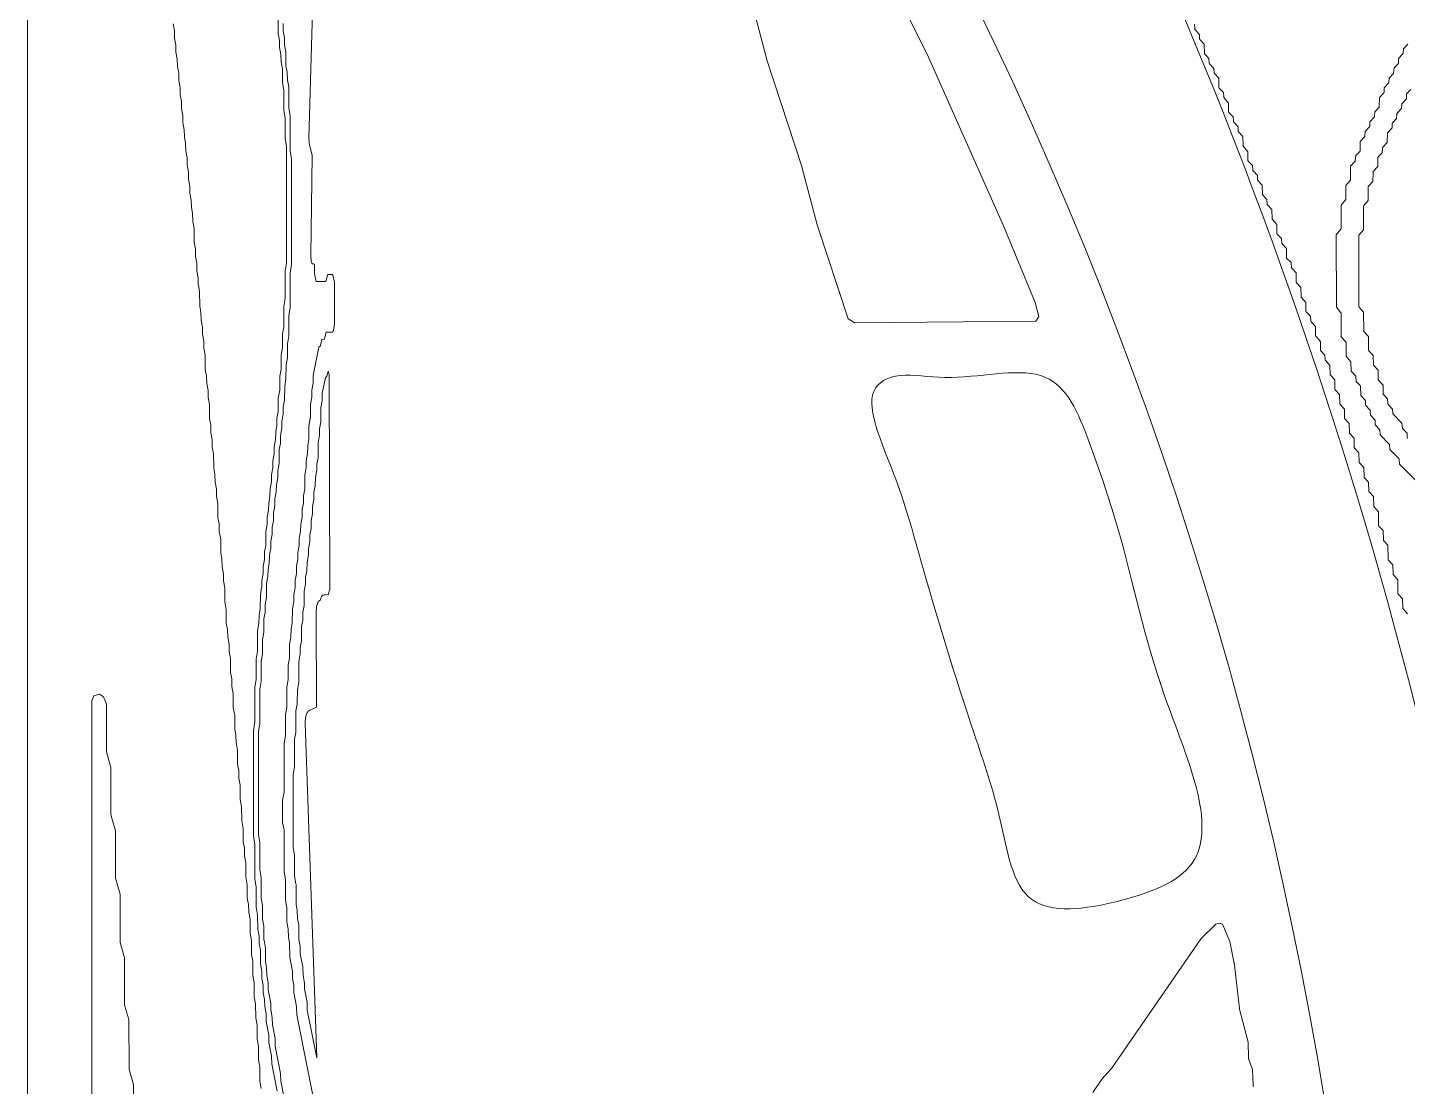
# Model space of a CAD drawing. Header units: inches. Extents: x 36 to 190, y -75 to 56.
# Drawn here: x 146.25 to 153.86, y -9.26 to -3.42 of the extents above; entities that cross this region are included whole.
import ezdxf

# ---------------------------------------------------------------- set-up
doc = ezdxf.new("R2010")
doc.units = ezdxf.units.IN
for name, color, linetype, lineweight in [('01_ORIGINAL_CAD', 7, 'CONTINUOUS', 20), ('02_APPROVED_PDF_OUTLINES', 7, 'CONTINUOUS', 15), ('03_ADDED_AREAS_SAME_COMPOSITION', 7, 'CONTINUOUS', 15)]:
    doc.layers.add(name, color=color, linetype=linetype, lineweight=lineweight)

# ---------------------------------------------------------------- blocks, each defined once
blk = doc.blocks.new('06_WAVES')
at = {"layer": '01_ORIGINAL_CAD'}
blk.add_line((36.2477, 17.9065), (36.2477, 55.9005), dxfattribs=at)
blk.add_lwpolyline([(44.2832, 37.0838, 0.090917), (40.9305, 45.9685, -0.652582), (40.9305, 49.0108, -0.158741), (45.0035, 48.4251, -0.098355), (47.824, 46.2028), (47.7547, 46.078)], format="xyb", dxfattribs=at)
blk.add_arc((22.064, 33.1953), 21.6191, 354.05829, 36.03187, dxfattribs=at)
at = {"layer": '02_APPROVED_PDF_OUTLINES'}
for points in [[(43.8613, 40.3111), (43.8609, 40.3116), (43.8606, 40.3122), (43.8603, 40.3128), (43.8602, 40.3134), (43.86, 40.314), (43.86, 40.3146), (43.8589, 40.3388), (43.8349, 40.3644), (43.8346, 40.3649), (43.8342, 40.3653), (43.834, 40.3658), (43.8337, 40.3663), (43.8335, 40.3669), (43.8334, 40.3674), (43.8333, 40.368), (43.831, 40.3948), (43.7818, 40.4448), (43.7814, 40.4453), (43.781, 40.4458), (43.7807, 40.4463), (43.7805, 40.4469), (43.7803, 40.4475), (43.7801, 40.4481), (43.7801, 40.4487), (43.779, 40.4729), (43.755, 40.4986), (43.7547, 40.499), (43.7544, 40.4995), (43.7541, 40.5), (43.7538, 40.5005), (43.7537, 40.501), (43.7535, 40.5016), (43.7535, 40.5021), (43.7511, 40.529), (43.7285, 40.5521), (43.7281, 40.5526), (43.7278, 40.553), (43.7275, 40.5535), (43.7272, 40.554), (43.727, 40.5546), (43.7269, 40.5551), (43.7268, 40.5557), (43.7268, 40.5563), (43.7264, 40.6045), (43.7016, 40.6329), (43.7012, 40.6333), (43.7009, 40.6338), (43.7006, 40.6344), (43.7004, 40.6349), (43.7002, 40.6355), (43.7001, 40.6361), (43.7001, 40.6367), (43.6989, 40.6876), (43.675, 40.7132), (43.6746, 40.7137), (43.6743, 40.7142), (43.674, 40.7148), (43.6737, 40.7154), (43.6735, 40.716), (43.6734, 40.7166), (43.6734, 40.7172), (43.6722, 40.7681), (43.6483, 40.7937), (43.6479, 40.7942), (43.6476, 40.7946), (43.6473, 40.7951), (43.6471, 40.7956), (43.6469, 40.7961), (43.6468, 40.7967), (43.6467, 40.7972), (43.6467, 40.7978), (43.6463, 40.8728), (43.6214, 40.9012), (43.621, 40.9017), (43.6207, 40.9022), (43.6204, 40.9028), (43.6202, 40.9033), (43.6201, 40.9039), (43.62, 40.9045), (43.6199, 40.9051), (43.6195, 41.007), (43.5946, 41.0354), (43.5942, 41.0359), (43.5939, 41.0364), (43.5936, 41.037), (43.5934, 41.0375), (43.5933, 41.0381), (43.5932, 41.0387), (43.5931, 41.0393), (43.5924, 41.4296), (43.5924, 41.4302), (43.5925, 41.4308), (43.5927, 41.4314), (43.5929, 41.432), (43.5932, 41.4326), (43.5935, 41.4331), (43.5939, 41.4336), (43.6186, 41.462), (43.6186, 41.5907), (43.6187, 41.5913), (43.6188, 41.5919), (43.6189, 41.5925), (43.6191, 41.5931), (43.6194, 41.5936), (43.6197, 41.5941), (43.6201, 41.5946), (43.6448, 41.6231), (43.645, 41.6981), (43.645, 41.6986), (43.6451, 41.6992), (43.6452, 41.6997), (43.6454, 41.7003), (43.6456, 41.7008), (43.6459, 41.7013), (43.6462, 41.7017), (43.6466, 41.7021), (43.6704, 41.7278), (43.6714, 41.7787), (43.6714, 41.7793), (43.6715, 41.7799), (43.6717, 41.7805), (43.6719, 41.781), (43.6722, 41.7816), (43.6725, 41.7821), (43.6728, 41.7825), (43.6976, 41.811), (43.6978, 41.8592), (43.6978, 41.8597), (43.6979, 41.8603), (43.698, 41.8609), (43.6982, 41.8614), (43.6984, 41.8619), (43.6987, 41.8624), (43.6991, 41.8629), (43.6995, 41.8633), (43.722, 41.8865), (43.7242, 41.9133), (43.7243, 41.9139), (43.7244, 41.9145), (43.7246, 41.915), (43.7248, 41.9155), (43.7251, 41.916), (43.7254, 41.9165), (43.7258, 41.9169), (43.7496, 41.9426), (43.7506, 41.9935), (43.7506, 41.9941), (43.7507, 41.9947), (43.7509, 41.9953), (43.7512, 41.9959), (43.7514, 41.9965), (43.7518, 41.997), (43.7522, 41.9975), (43.7761, 42.0232), (43.777, 42.0473), (43.7771, 42.0479), (43.7772, 42.0486), (43.7774, 42.0492), (43.7777, 42.0497), (43.778, 42.0503), (43.7783, 42.0508), (43.7787, 42.0513), (43.8012, 42.0745), (43.8035, 42.1013), (43.8036, 42.1019), (43.8037, 42.1024), (43.8039, 42.1029), (43.8041, 42.1035), (43.8044, 42.104), (43.8047, 42.1044), (43.8051, 42.1049), (43.8289, 42.1306), (43.8299, 42.1547), (43.83, 42.1553), (43.8301, 42.1559), (43.8303, 42.1565), (43.8305, 42.1571), (43.8308, 42.1576), (43.8311, 42.1581), (43.8315, 42.1586), (43.8554, 42.1843), (43.8564, 42.2084), (43.8564, 42.209), (43.8565, 42.2097), (43.8567, 42.2103), (43.857, 42.2108), (43.8573, 42.2114), (43.8576, 42.2119), (43.8581, 42.2124), (43.8806, 42.2356)], [(43.8628, 42.4848), (43.8389, 42.4591), (43.8379, 42.4349), (43.8379, 42.4343), (43.8378, 42.4337), (43.8376, 42.4332), (43.8373, 42.4326), (43.8371, 42.4321), (43.8367, 42.4316), (43.8363, 42.4311), (43.8125, 42.4054), (43.8115, 42.3812), (43.8114, 42.3806), (43.8113, 42.38), (43.8111, 42.3794), (43.8109, 42.3788), (43.8106, 42.3783), (43.8102, 42.3778), (43.8098, 42.3773), (43.7873, 42.3541), (43.785, 42.3273), (43.785, 42.3267), (43.7848, 42.3262), (43.7846, 42.3256), (43.7844, 42.3251), (43.7841, 42.3246), (43.7838, 42.3241), (43.7834, 42.3237), (43.7596, 42.298), (43.7586, 42.2738), (43.7585, 42.2732), (43.7584, 42.2726), (43.7583, 42.2721), (43.758, 42.2715), (43.7577, 42.271), (43.7574, 42.2705), (43.757, 42.27), (43.7331, 42.2443), (43.7322, 42.2201), (43.7321, 42.2195), (43.732, 42.2189), (43.7318, 42.2184), (43.7316, 42.2178), (43.7313, 42.2173), (43.7309, 42.2168), (43.7306, 42.2163), (43.7068, 42.1907), (43.7058, 42.1397), (43.7057, 42.1392), (43.7056, 42.1386), (43.7055, 42.1381), (43.7053, 42.1375), (43.7051, 42.137), (43.7048, 42.1365), (43.7045, 42.1361), (43.7041, 42.1357), (43.6816, 42.1125), (43.6793, 42.0856), (43.6792, 42.0851), (43.6791, 42.0845), (43.6789, 42.084), (43.6787, 42.0835), (43.6784, 42.083), (43.6781, 42.0825), (43.6777, 42.0821), (43.6539, 42.0564), (43.6529, 42.0322), (43.6528, 42.0316), (43.6527, 42.031), (43.6525, 42.0304), (43.6523, 42.0299), (43.652, 42.0293), (43.6517, 42.0288), (43.6513, 42.0284), (43.6274, 42.0027), (43.6264, 41.9785), (43.6264, 41.9779), (43.6263, 41.9773), (43.6261, 41.9767), (43.6259, 41.9762), (43.6256, 41.9756), (43.6252, 41.9751), (43.6248, 41.9747), (43.601, 41.949), (43.6001, 41.8981), (43.6, 41.8975), (43.5999, 41.897), (43.5998, 41.8964), (43.5996, 41.8959), (43.5994, 41.8954), (43.5991, 41.8949), (43.5987, 41.8944), (43.5984, 41.894), (43.5759, 41.8708), (43.5736, 41.844), (43.5735, 41.8434), (43.5734, 41.8428), (43.5731, 41.8422), (43.5729, 41.8416), (43.5725, 41.8411), (43.5721, 41.8406), (43.5474, 41.8121), (43.5473, 41.7371), (43.5472, 41.7365), (43.5471, 41.7359), (43.547, 41.7353), (43.5468, 41.7347), (43.5465, 41.7342), (43.5462, 41.7337), (43.5458, 41.7332), (43.5211, 41.7048), (43.5209, 41.6297), (43.5209, 41.6291), (43.5208, 41.6285), (43.5206, 41.6279), (43.5204, 41.6274), (43.5202, 41.6268), (43.5198, 41.6263), (43.5195, 41.6258), (43.4947, 41.5974), (43.4947, 41.4687), (43.4947, 41.4681), (43.4946, 41.4675), (43.4944, 41.467), (43.4943, 41.4664), (43.494, 41.4659), (43.4937, 41.4654), (43.4934, 41.4649), (43.4682, 41.4336), (43.469, 41.0352), (43.4943, 41.0038), (43.4946, 41.0034), (43.4949, 41.0029), (43.4951, 41.0024), (43.4953, 41.0018), (43.4955, 41.0012), (43.4956, 41.0007), (43.4956, 41.0001), (43.4961, 40.8714), (43.521, 40.843), (43.5213, 40.8425), (43.5217, 40.842), (43.5219, 40.8415), (43.5221, 40.8409), (43.5223, 40.8403), (43.5224, 40.8397), (43.5224, 40.8391), (43.5229, 40.7641), (43.5477, 40.7357), (43.5481, 40.7352), (43.5484, 40.7347), (43.5487, 40.7342), (43.5489, 40.7336), (43.549, 40.733), (43.5491, 40.7324), (43.5492, 40.7319), (43.5504, 40.6809), (43.5743, 40.6553), (43.5746, 40.6549), (43.575, 40.6544), (43.5752, 40.6539), (43.5755, 40.6534), (43.5757, 40.6529), (43.5758, 40.6523), (43.5759, 40.6517), (43.5782, 40.6249), (43.6008, 40.6017), (43.6012, 40.6013), (43.6015, 40.6009), (43.6018, 40.6004), (43.6021, 40.5999), (43.6023, 40.5994), (43.6024, 40.5988), (43.6025, 40.5983), (43.6025, 40.5977), (43.6037, 40.5468), (43.6276, 40.5211), (43.628, 40.5207), (43.6283, 40.5202), (43.6286, 40.5197), (43.6289, 40.5191), (43.629, 40.5185), (43.6292, 40.5179), (43.6292, 40.5173), (43.6303, 40.4932), (43.6543, 40.4675), (43.6546, 40.467), (43.655, 40.4665), (43.6553, 40.466), (43.6555, 40.4654), (43.6557, 40.4649), (43.6558, 40.4643), (43.6559, 40.4637), (43.6569, 40.4395), (43.6809, 40.4138), (43.6813, 40.4134), (43.6816, 40.4129), (43.6819, 40.4123), (43.6822, 40.4118), (43.6823, 40.4112), (43.6825, 40.4106), (43.6825, 40.41), (43.6836, 40.3858), (43.7076, 40.3602), (43.7079, 40.3597), (43.7082, 40.3593), (43.7085, 40.3588), (43.7088, 40.3583), (43.7089, 40.3577), (43.7091, 40.3572), (43.7091, 40.3566), (43.7115, 40.3298), (43.7607, 40.2798), (43.7611, 40.2794), (43.7614, 40.2789), (43.7617, 40.2784), (43.762, 40.2778), (43.7622, 40.2773), (43.7623, 40.2767), (43.7624, 40.2761), (43.7647, 40.2493), (43.8139, 40.1993), (43.8143, 40.1989), (43.8147, 40.1984), (43.815, 40.1979), (43.8152, 40.1974), (43.8154, 40.1968), (43.8155, 40.1962), (43.8156, 40.1956), (43.818, 40.1688), (43.9204, 40.0652)], [(43.8615, 39.3431), (43.8367, 39.3715), (43.8363, 39.372), (43.836, 39.3725), (43.8357, 39.373), (43.8355, 39.3736), (43.8354, 39.3741), (43.8353, 39.3747), (43.8352, 39.3753), (43.834, 39.4262), (43.8101, 39.4519), (43.8098, 39.4523), (43.8094, 39.4527), (43.8092, 39.4532), (43.8089, 39.4537), (43.8088, 39.4543), (43.8086, 39.4548), (43.8085, 39.4554), (43.8085, 39.4559), (43.8081, 39.5309), (43.7832, 39.5593), (43.7829, 39.5598), (43.7826, 39.5603), (43.7823, 39.5608), (43.7821, 39.5614), (43.7819, 39.562), (43.7818, 39.5626), (43.7818, 39.5632), (43.7806, 39.6141), (43.7567, 39.6397), (43.7563, 39.6402), (43.7559, 39.6407), (43.7556, 39.6413), (43.7554, 39.6418), (43.7552, 39.6424), (43.7551, 39.6431), (43.7551, 39.6437), (43.7538, 39.7214), (43.7299, 39.747), (43.7295, 39.7475), (43.7292, 39.748), (43.7289, 39.7486), (43.7287, 39.7492), (43.7285, 39.7498), (43.7284, 39.7504), (43.7283, 39.751), (43.7271, 39.8019), (43.7032, 39.8275), (43.7029, 39.828), (43.7026, 39.8284), (43.7023, 39.8289), (43.702, 39.8294), (43.7019, 39.8299), (43.7017, 39.8305), (43.7016, 39.831), (43.7016, 39.8316), (43.7012, 39.9066), (43.6764, 39.935), (43.676, 39.9355), (43.6757, 39.936), (43.6754, 39.9365), (43.6752, 39.9371), (43.675, 39.9376), (43.6749, 39.9382), (43.6749, 39.9388), (43.6737, 39.9898), (43.6498, 40.0154), (43.6494, 40.0159), (43.649, 40.0164), (43.6487, 40.0169), (43.6485, 40.0175), (43.6483, 40.0181), (43.6482, 40.0187), (43.6482, 40.0193), (43.647, 40.0703), (43.6231, 40.0959), (43.6227, 40.0964), (43.6223, 40.0969), (43.622, 40.0974), (43.6218, 40.098), (43.6216, 40.0986), (43.6215, 40.0992), (43.6215, 40.0998), (43.6203, 40.1508), (43.5964, 40.1764), (43.596, 40.1769), (43.5956, 40.1774), (43.5953, 40.1779), (43.5951, 40.1785), (43.5949, 40.1791), (43.5948, 40.1797), (43.5948, 40.1803), (43.5936, 40.2313), (43.5697, 40.2569), (43.5693, 40.2574), (43.5689, 40.2579), (43.5686, 40.2584), (43.5684, 40.259), (43.5682, 40.2596), (43.5681, 40.2602), (43.5681, 40.2608), (43.5669, 40.3118), (43.543, 40.3374), (43.5426, 40.3379), (43.5422, 40.3384), (43.542, 40.3389), (43.5417, 40.3395), (43.5415, 40.3401), (43.5414, 40.3407), (43.5414, 40.3413), (43.5402, 40.3923), (43.5163, 40.4179), (43.5159, 40.4184), (43.5155, 40.4189), (43.5153, 40.4194), (43.515, 40.42), (43.5148, 40.4206), (43.5147, 40.4212), (43.5147, 40.4218), (43.5135, 40.4728), (43.4896, 40.4984), (43.4892, 40.4989), (43.4889, 40.4994), (43.4886, 40.4999), (43.4883, 40.5005), (43.4881, 40.5011), (43.488, 40.5017), (43.488, 40.5023), (43.4868, 40.5533), (43.4629, 40.5789), (43.4625, 40.5794), (43.4622, 40.5799), (43.4619, 40.5804), (43.4616, 40.581), (43.4615, 40.5816), (43.4613, 40.5822), (43.4613, 40.5828), (43.4601, 40.6338), (43.4362, 40.6594), (43.4358, 40.6599), (43.4355, 40.6604), (43.4352, 40.6609), (43.4349, 40.6615), (43.4348, 40.6621), (43.4346, 40.6627), (43.4346, 40.6633), (43.4334, 40.7143), (43.4095, 40.7399), (43.4091, 40.7403), (43.4088, 40.7408), (43.4085, 40.7413), (43.4083, 40.7418), (43.4081, 40.7423), (43.408, 40.7429), (43.4079, 40.7434), (43.4056, 40.7703), (43.383, 40.7934), (43.3826, 40.7939), (43.3822, 40.7943), (43.3819, 40.7948), (43.3817, 40.7953), (43.3815, 40.7959), (43.3814, 40.7964), (43.3813, 40.797), (43.3812, 40.7976), (43.3809, 40.8458), (43.356, 40.8742), (43.3557, 40.8746), (43.3553, 40.8752), (43.3551, 40.8757), (43.3549, 40.8762), (43.3547, 40.8768), (43.3546, 40.8774), (43.3546, 40.878), (43.3534, 40.9289), (43.3295, 40.9545), (43.3291, 40.955), (43.3288, 40.9554), (43.3285, 40.9559), (43.3283, 40.9565), (43.3281, 40.957), (43.328, 40.9575), (43.3279, 40.9581), (43.3255, 40.9849), (43.3029, 41.0081), (43.3025, 41.0085), (43.3022, 41.009), (43.3019, 41.0095), (43.3017, 41.01), (43.3015, 41.0106), (43.3013, 41.0111), (43.3012, 41.0117), (43.3012, 41.0122), (43.3008, 41.0604), (43.276, 41.0888), (43.2756, 41.0893), (43.2753, 41.0898), (43.275, 41.0903), (43.2748, 41.0909), (43.2747, 41.0915), (43.2746, 41.0921), (43.2745, 41.0927), (43.2733, 41.1436), (43.2494, 41.1692), (43.249, 41.1697), (43.2487, 41.1702), (43.2484, 41.1707), (43.2481, 41.1713), (43.248, 41.1719), (43.2479, 41.1725), (43.2478, 41.1732), (43.2466, 41.2241), (43.2227, 41.2497), (43.2224, 41.2501), (43.222, 41.2506), (43.2218, 41.2511), (43.2215, 41.2516), (43.2213, 41.2522), (43.2212, 41.2527), (43.2211, 41.2533), (43.2188, 41.2801), (43.1962, 41.3033), (43.1958, 41.3037), (43.1955, 41.3041), (43.1952, 41.3046), (43.1949, 41.3051), (43.1947, 41.3057), (43.1946, 41.3062), (43.1945, 41.3068), (43.1945, 41.3073), (43.1933, 41.3582), (43.1694, 41.3839), (43.169, 41.3843), (43.1687, 41.3848), (43.1684, 41.3853), (43.1682, 41.3858), (43.168, 41.3863), (43.1679, 41.3869), (43.1678, 41.3874), (43.1654, 41.4142), (43.1428, 41.4374), (43.1424, 41.4379), (43.1421, 41.4383), (43.1418, 41.4388), (43.1416, 41.4393), (43.1414, 41.4399), (43.1412, 41.4404), (43.1412, 41.441), (43.1411, 41.4416), (43.1408, 41.4898), (43.1159, 41.5182), (43.1155, 41.5186), (43.1152, 41.5191), (43.1149, 41.5197), (43.1147, 41.5202), (43.1146, 41.5208), (43.1145, 41.5214), (43.1144, 41.522), (43.1133, 41.5729), (43.0893, 41.5985), (43.089, 41.599), (43.0887, 41.5994), (43.0884, 41.5999), (43.0881, 41.6004), (43.088, 41.601), (43.0878, 41.6015), (43.0878, 41.6021), (43.0854, 41.6289), (43.0628, 41.6521), (43.0624, 41.6525), (43.0621, 41.653), (43.0618, 41.6534), (43.0616, 41.6539), (43.0614, 41.6545), (43.0612, 41.655), (43.0611, 41.6556), (43.0611, 41.6561), (43.0599, 41.7071), (43.036, 41.7327), (43.0356, 41.7331), (43.0353, 41.7336), (43.035, 41.7342), (43.0347, 41.7347), (43.0346, 41.7353), (43.0344, 41.7359), (43.0344, 41.7365), (43.0333, 41.7607), (43.0094, 41.7863), (43.009, 41.7868), (43.0087, 41.7872), (43.0084, 41.7877), (43.0081, 41.7883), (43.008, 41.7888), (43.0078, 41.7893), (43.0078, 41.7899), (43.0054, 41.8167), (42.9828, 41.8399), (42.9824, 41.8403), (42.9821, 41.8408), (42.9818, 41.8413), (42.9815, 41.8418), (42.9814, 41.8424), (42.9812, 41.8429), (42.9811, 41.8435), (42.9811, 41.844), (42.9807, 41.8922), (42.9559, 41.9206), (42.9555, 41.9211), (42.9552, 41.9216), (42.9549, 41.9221), (42.9547, 41.9227), (42.9545, 41.9233), (42.9544, 41.9239), (42.9544, 41.9245), (42.9532, 41.9754), (42.9293, 42.001), (42.9289, 42.0015), (42.9286, 42.002), (42.9283, 42.0025), (42.9281, 42.0031), (42.9279, 42.0036), (42.9278, 42.0042), (42.9277, 42.0048), (42.9266, 42.029), (42.9027, 42.0547), (42.9023, 42.0551), (42.902, 42.0556), (42.9017, 42.0561), (42.9015, 42.0566), (42.9013, 42.0571), (42.9012, 42.0577), (42.9011, 42.0582), (42.8987, 42.085), (42.8761, 42.1082), (42.8757, 42.1087), (42.8754, 42.1091), (42.8751, 42.1096), (42.8749, 42.1101), (42.8747, 42.1107), (42.8745, 42.1112), (42.8744, 42.1118), (42.8744, 42.1124), (42.874, 42.1606), (42.8492, 42.189), (42.8488, 42.1895), (42.8485, 42.19), (42.8482, 42.1906), (42.848, 42.1912), (42.8478, 42.1918), (42.8477, 42.1924), (42.8454, 42.2192), (42.8228, 42.2424), (42.8224, 42.2428), (42.8221, 42.2433), (42.8218, 42.2437), (42.8215, 42.2442), (42.8213, 42.2448), (42.8212, 42.2453), (42.8211, 42.2459), (42.8211, 42.2464), (42.8199, 42.2974), (42.796, 42.323), (42.7956, 42.3234), (42.7952, 42.3239), (42.795, 42.3245), (42.7947, 42.325), (42.7945, 42.3256), (42.7944, 42.3262), (42.7944, 42.3268), (42.7933, 42.351), (42.7693, 42.3766), (42.769, 42.3771), (42.7686, 42.3775), (42.7684, 42.378), (42.7681, 42.3786), (42.7679, 42.3791), (42.7678, 42.3796), (42.7677, 42.3802), (42.7654, 42.407), (42.7428, 42.4302), (42.7424, 42.4306), (42.7421, 42.4311), (42.7418, 42.4316), (42.7415, 42.4321), (42.7413, 42.4326), (42.7412, 42.4331), (42.7411, 42.4337), (42.7411, 42.4343), (42.7399, 42.4852), (42.716, 42.5108), (42.7156, 42.5113), (42.7153, 42.5118), (42.715, 42.5123), (42.7147, 42.5129), (42.7146, 42.5134), (42.7144, 42.514), (42.7144, 42.5146), (42.7133, 42.5388), (42.6893, 42.5645), (42.689, 42.5649), (42.6886, 42.5654), (42.6884, 42.5659), (42.6881, 42.5664), (42.688, 42.5669), (42.6878, 42.5675), (42.6877, 42.568), (42.6854, 42.5949)]]:
    blk.add_lwpolyline(points, dxfattribs=at)
at = {"layer": '03_ADDED_AREAS_SAME_COMPOSITION'}
for points in [[(37.6303, 42.6208), (37.6307, 42.5443), (37.6379, 42.5053), (37.638, 42.5047), (37.638, 42.5042), (37.6384, 42.4665), (37.6456, 42.4275), (37.6457, 42.427), (37.6457, 42.4265), (37.6465, 42.3851), (37.6533, 42.3498), (37.6534, 42.3492), (37.6535, 42.3487), (37.6538, 42.2721), (37.6611, 42.2331), (37.6612, 42.2326), (37.6612, 42.232), (37.6613, 42.1206), (37.6688, 42.0775), (37.6689, 42.077), (37.6689, 42.0765), (37.669, 41.965), (37.6766, 41.9219), (37.6766, 41.9214), (37.6767, 41.9209), (37.6769, 41.2776), (37.6769, 41.2771), (37.6768, 41.2766), (37.6693, 41.2334), (37.6693, 41.0831), (37.6693, 41.0826), (37.6692, 41.0821), (37.6617, 41.0389), (37.6617, 40.9275), (37.6617, 40.9269), (37.6616, 40.9264), (37.6543, 40.8873), (37.654, 40.8108), (37.654, 40.8102), (37.6539, 40.8097), (37.6467, 40.7706), (37.6464, 40.694), (37.6464, 40.6935), (37.6463, 40.693), (37.6391, 40.6539), (37.6388, 40.5773), (37.6387, 40.5768), (37.6387, 40.5763), (37.6312, 40.5332), (37.6311, 40.4606), (37.6311, 40.4601), (37.631, 40.4596), (37.6238, 40.4205), (37.6235, 40.3828), (37.6235, 40.3822), (37.6234, 40.3817), (37.6165, 40.3464), (37.6158, 40.3049), (37.6158, 40.3044), (37.6157, 40.3039), (37.6085, 40.2648), (37.6082, 40.2272), (37.6082, 40.2266), (37.6081, 40.2261), (37.6008, 40.187), (37.6005, 40.1493), (37.6005, 40.1488), (37.6004, 40.1483), (37.5932, 40.1092), (37.5929, 40.0715), (37.5928, 40.071), (37.5928, 40.0704), (37.5859, 40.0351), (37.5852, 39.9937), (37.5852, 39.9932), (37.5851, 39.9927), (37.5779, 39.9536), (37.5776, 39.9159), (37.5775, 39.9154), (37.5775, 39.9148), (37.5702, 39.8758), (37.5699, 39.8381), (37.5699, 39.8375), (37.5698, 39.837), (37.5626, 39.798), (37.5623, 39.7214), (37.5623, 39.7208), (37.5622, 39.7203), (37.5553, 39.6849), (37.5546, 39.6435), (37.5546, 39.643), (37.5545, 39.6425), (37.5473, 39.6034), (37.547, 39.5657), (37.547, 39.5652), (37.5469, 39.5647), (37.5396, 39.5256), (37.5393, 39.4879), (37.5393, 39.4874), (37.5392, 39.4869), (37.532, 39.4478), (37.5317, 39.3712), (37.5317, 39.3707), (37.5316, 39.3701), (37.5247, 39.3348), (37.524, 39.2933), (37.524, 39.2929), (37.524, 39.2924), (37.5165, 39.2493), (37.5164, 39.1378), (37.5164, 39.1373), (37.5163, 39.1368), (37.5088, 39.0937), (37.5088, 38.9822), (37.5088, 38.9817), (37.5087, 38.9812), (37.5012, 38.9381), (37.5012, 38.7488), (37.5012, 38.7484), (37.5011, 38.7479), (37.4936, 38.7005), (37.4938, 38.1181), (37.5014, 38.0707), (37.5015, 38.0703), (37.5015, 38.0698), (37.5016, 37.8806), (37.5092, 37.8375), (37.5092, 37.837), (37.5092, 37.8365), (37.5094, 37.725), (37.5169, 37.6819), (37.517, 37.6814), (37.517, 37.6809), (37.5173, 37.6044), (37.5246, 37.5654), (37.5247, 37.5649), (37.5247, 37.5644), (37.5254, 37.5229), (37.5323, 37.4876), (37.5324, 37.4871), (37.5324, 37.4865), (37.5328, 37.41), (37.54, 37.3709), (37.5401, 37.3704), (37.5401, 37.3699), (37.5405, 37.3322), (37.5477, 37.2932), (37.5478, 37.2927), (37.5479, 37.2921), (37.5482, 37.2544), (37.5555, 37.2154), (37.5555, 37.2149), (37.5556, 37.2144), (37.5559, 37.1767), (37.5632, 37.1377), (37.5632, 37.1372), (37.5633, 37.1367), (37.564, 37.0953), (37.5786, 37.0211), (37.5786, 37.0206), (37.5787, 37.0201), (37.5794, 36.9786), (37.594, 36.9045), (37.594, 36.904), (37.5941, 36.9034), (37.5948, 36.862), (37.6248, 36.7101)], [(37.5367, 36.7254), (37.5295, 36.7644), (37.5294, 36.7649), (37.5294, 36.7654), (37.529, 36.842), (37.5217, 36.881), (37.5217, 36.8815), (37.5216, 36.8821), (37.5213, 36.9587), (37.514, 36.9977), (37.5139, 36.9982), (37.5139, 36.9987), (37.5136, 37.0753), (37.5063, 37.1143), (37.5062, 37.1148), (37.5062, 37.1154), (37.5058, 37.192), (37.4986, 37.231), (37.4985, 37.2315), (37.4985, 37.232), (37.4981, 37.3086), (37.4908, 37.3476), (37.4908, 37.3482), (37.4907, 37.3487), (37.4904, 37.4253), (37.4831, 37.4643), (37.483, 37.4648), (37.483, 37.4653), (37.4827, 37.5419), (37.4754, 37.5809), (37.4753, 37.5815), (37.4753, 37.582), (37.4749, 37.6586), (37.4677, 37.6976), (37.4676, 37.6981), (37.4676, 37.6986), (37.4668, 37.74), (37.46, 37.7753), (37.4599, 37.7758), (37.4599, 37.7764), (37.4598, 37.849), (37.4522, 37.892), (37.4522, 37.8925), (37.4521, 37.8931), (37.4518, 37.9696), (37.4445, 38.0086), (37.4444, 38.0091), (37.4444, 38.0096), (37.4437, 38.0511), (37.4368, 38.0863), (37.4367, 38.0869), (37.4367, 38.0875), (37.4366, 38.16), (37.4291, 38.2031), (37.429, 38.2036), (37.429, 38.2041), (37.4286, 38.2807), (37.4214, 38.3197), (37.4213, 38.3202), (37.4212, 38.3208), (37.4209, 38.3973), (37.4136, 38.4363), (37.4136, 38.4368), (37.4135, 38.4373), (37.4128, 38.4788), (37.4059, 38.5141), (37.4058, 38.5146), (37.4058, 38.5152), (37.4055, 38.5918), (37.3982, 38.6308), (37.3981, 38.6313), (37.3981, 38.6318), (37.3974, 38.6732), (37.3905, 38.7085), (37.3904, 38.709), (37.3904, 38.7096), (37.3903, 38.7822), (37.3827, 38.8252), (37.3827, 38.8257), (37.3827, 38.8262), (37.3823, 38.9028), (37.375, 38.9418), (37.375, 38.9423), (37.3749, 38.9428), (37.3742, 38.9842), (37.3673, 39.0195), (37.3672, 39.0201), (37.3672, 39.0206), (37.3669, 39.0972), (37.3596, 39.1362), (37.3595, 39.1367), (37.3595, 39.1373), (37.3592, 39.175), (37.3519, 39.214), (37.3518, 39.2145), (37.3518, 39.215), (37.3511, 39.2564), (37.3442, 39.2917), (37.3441, 39.2923), (37.3441, 39.2928), (37.344, 39.3654), (37.3364, 39.4085), (37.3364, 39.409), (37.3363, 39.4095), (37.336, 39.486), (37.3287, 39.525), (37.3287, 39.5256), (37.3286, 39.5261), (37.3283, 39.5638), (37.321, 39.6028), (37.3209, 39.6033), (37.3209, 39.6038), (37.3202, 39.6452), (37.3133, 39.6805), (37.3132, 39.6811), (37.3132, 39.6817), (37.3131, 39.7542), (37.3056, 39.7973), (37.3055, 39.7977), (37.3055, 39.7982), (37.3048, 39.8396), (37.2979, 39.8749), (37.2978, 39.8755), (37.2978, 39.876), (37.2974, 39.9526), (37.2901, 39.9916), (37.2901, 39.9921), (37.29, 39.9927), (37.2897, 40.0304), (37.2824, 40.0694), (37.2824, 40.0699), (37.2823, 40.0704), (37.2816, 40.1118), (37.2747, 40.1471), (37.2747, 40.1477), (37.2746, 40.1482), (37.2743, 40.2248), (37.267, 40.2638), (37.2669, 40.2643), (37.2669, 40.2648), (37.2666, 40.3025), (37.2593, 40.3416), (37.2592, 40.342), (37.2592, 40.3425), (37.2585, 40.384), (37.2516, 40.4193), (37.2515, 40.4198), (37.2515, 40.4204), (37.2511, 40.497), (37.2439, 40.536), (37.2438, 40.5365), (37.2438, 40.537), (37.2434, 40.5747), (37.2361, 40.6137), (37.2361, 40.6142), (37.236, 40.6147), (37.2353, 40.6561), (37.2284, 40.6914), (37.2284, 40.692), (37.2283, 40.6926), (37.228, 40.7691), (37.2207, 40.8081), (37.2206, 40.8087), (37.2206, 40.8092), (37.2203, 40.8469), (37.213, 40.8859), (37.2129, 40.8864), (37.2129, 40.8869), (37.2126, 40.9246), (37.2053, 40.9636), (37.2052, 40.9641), (37.2052, 40.9646), (37.2045, 41.0061), (37.1976, 41.0414), (37.1975, 41.0419), (37.1975, 41.0425), (37.1971, 41.1191), (37.1899, 41.1581), (37.1898, 41.1586), (37.1897, 41.1591), (37.1894, 41.1968), (37.1821, 41.2358), (37.1821, 41.2363), (37.182, 41.2369), (37.1817, 41.2746), (37.1744, 41.3136), (37.1744, 41.3141), (37.1743, 41.3146), (37.1736, 41.356), (37.1667, 41.3913), (37.1666, 41.3918), (37.1666, 41.3924), (37.1663, 41.469), (37.159, 41.508), (37.1589, 41.5085), (37.1589, 41.509), (37.1582, 41.5504), (37.1513, 41.5857), (37.1512, 41.5862), (37.1512, 41.5868), (37.1508, 41.6245), (37.1436, 41.6635), (37.1435, 41.664), (37.1435, 41.6645), (37.1431, 41.7022), (37.1359, 41.7413), (37.1358, 41.7418), (37.1358, 41.7423), (37.1354, 41.78), (37.1282, 41.819), (37.1281, 41.8195), (37.1281, 41.8201), (37.1277, 41.8578), (37.1204, 41.8968), (37.1204, 41.8973), (37.1203, 41.8978), (37.1196, 41.9392), (37.1127, 41.9745), (37.1127, 41.975), (37.1126, 41.9756), (37.1123, 42.0133), (37.105, 42.0523), (37.1049, 42.0528), (37.1049, 42.0533), (37.1046, 42.091), (37.0973, 42.13), (37.0972, 42.1306), (37.0972, 42.1311), (37.0969, 42.1688), (37.0896, 42.2078), (37.0895, 42.2083), (37.0895, 42.2089), (37.0892, 42.2465), (37.0819, 42.2856), (37.0818, 42.2861), (37.0818, 42.2866), (37.0815, 42.3243), (37.0742, 42.3633), (37.0741, 42.3638), (37.0741, 42.3644), (37.0737, 42.4021), (37.0665, 42.4411), (37.0664, 42.4416), (37.0664, 42.4421), (37.066, 42.4798), (37.0588, 42.5188), (37.0587, 42.5193), (37.0587, 42.5198), (37.0579, 42.5613), (37.0511, 42.5966)], [(37.8529, 43.8151), (37.8001, 41.9666), (37.8026, 41.9269), (37.8093, 41.911), (37.8095, 41.9104), (37.8096, 41.9098), (37.8174, 41.8706), (37.8175, 41.8699), (37.8175, 41.8693), (37.8112, 41.3198), (37.8131, 41.2887), (37.8172, 41.2741), (37.8252, 41.2732), (37.8258, 41.2731), (37.8263, 41.273), (37.8269, 41.2728), (37.8274, 41.2725), (37.8279, 41.2722), (37.8283, 41.2719), (37.8288, 41.2715), (37.8292, 41.2711), (37.8295, 41.2706), (37.8298, 41.2701), (37.8301, 41.2696), (37.8303, 41.2691), (37.8304, 41.2685), (37.8305, 41.2679), (37.8305, 41.2673), (37.8313, 41.219), (37.8406, 41.1762), (37.8933, 41.176), (37.9017, 41.2103), (37.9018, 41.2109), (37.902, 41.2114), (37.9023, 41.2119), (37.9026, 41.2124), (37.903, 41.2129), (37.9034, 41.2133), (37.9038, 41.2136), (37.9043, 41.214), (37.9047, 41.2143), (37.9053, 41.2145), (37.9058, 41.2147), (37.9064, 41.2148), (37.9069, 41.2149), (37.9075, 41.2149), (37.9269, 41.215), (37.9275, 41.215), (37.9281, 41.2149), (37.9286, 41.2148), (37.9292, 41.2146), (37.9297, 41.2143), (37.9302, 41.214), (37.9307, 41.2137), (37.9311, 41.2133), (37.9315, 41.2129), (37.9319, 41.2124), (37.9322, 41.2119), (37.9324, 41.2114), (37.9326, 41.2109), (37.9328, 41.2103), (37.9413, 41.1721), (37.9414, 41.1714), (37.9414, 41.1708), (37.942, 40.9411), (37.942, 40.9404), (37.9419, 40.9398), (37.9329, 40.9011), (37.9327, 40.9005), (37.9325, 40.9), (37.9323, 40.8995), (37.932, 40.899), (37.9316, 40.8986), (37.9312, 40.8981), (37.9308, 40.8978), (37.9304, 40.8974), (37.9299, 40.8971), (37.9294, 40.8969), (37.9288, 40.8967), (37.9283, 40.8966), (37.9277, 40.8965), (37.9271, 40.8964), (37.8944, 40.8959), (37.8868, 40.8621), (37.8867, 40.8615), (37.8865, 40.861), (37.8862, 40.8605), (37.8859, 40.86), (37.8856, 40.8595), (37.8852, 40.8591), (37.8848, 40.8587), (37.8843, 40.8584), (37.8838, 40.8581), (37.8833, 40.8578), (37.8828, 40.8576), (37.8822, 40.8575), (37.8817, 40.8574), (37.8707, 40.8562), (37.8638, 40.8232), (37.8637, 40.8226), (37.8635, 40.8221), (37.8633, 40.8216), (37.863, 40.8211), (37.8627, 40.8207), (37.8623, 40.8203), (37.8619, 40.8199), (37.8615, 40.8195), (37.8544, 40.8144), (37.8238, 40.6583), (37.8231, 40.6168), (37.8231, 40.6163), (37.823, 40.6159), (37.8158, 40.5768), (37.8154, 40.5391), (37.8154, 40.5386), (37.8153, 40.538), (37.8081, 40.499), (37.8078, 40.4224), (37.8078, 40.4219), (37.8077, 40.4214), (37.8002, 40.3783), (37.8002, 40.3057), (37.8001, 40.3051), (37.8001, 40.3046), (37.7932, 40.2692), (37.7925, 40.2278), (37.7925, 40.2273), (37.7924, 40.2268), (37.7852, 40.1877), (37.7849, 40.15), (37.7848, 40.1495), (37.7848, 40.149), (37.7775, 40.1099), (37.7772, 40.0333), (37.7772, 40.0328), (37.7771, 40.0323), (37.7699, 39.9932), (37.7696, 39.9555), (37.7696, 39.955), (37.7695, 39.9544), (37.7626, 39.9191), (37.7619, 39.8776), (37.7619, 39.8771), (37.7618, 39.8766), (37.7546, 39.8376), (37.7543, 39.7999), (37.7543, 39.7993), (37.7542, 39.7988), (37.7469, 39.7598), (37.7466, 39.7221), (37.7466, 39.7215), (37.7465, 39.721), (37.7393, 39.6819), (37.739, 39.6442), (37.7389, 39.6437), (37.7389, 39.6431), (37.732, 39.6078), (37.7313, 39.5664), (37.7313, 39.5659), (37.7312, 39.5654), (37.724, 39.5263), (37.7237, 39.4886), (37.7236, 39.4881), (37.7236, 39.4876), (37.7163, 39.4485), (37.716, 39.4108), (37.716, 39.4103), (37.7159, 39.4097), (37.7087, 39.3707), (37.7084, 39.2941), (37.7084, 39.2935), (37.7083, 39.293), (37.7014, 39.2577), (37.7007, 39.2162), (37.7007, 39.2157), (37.7006, 39.2152), (37.6934, 39.1762), (37.6931, 39.0996), (37.6931, 39.099), (37.693, 39.0985), (37.6858, 39.0595), (37.6855, 38.9829), (37.6854, 38.9824), (37.6854, 38.9819), (37.6779, 38.9387), (37.6778, 38.8273), (37.6778, 38.8267), (37.6777, 38.8262), (37.6705, 38.7871), (37.6702, 38.6717), (37.6702, 38.6712), (37.6701, 38.6707), (37.6626, 38.6275), (37.6627, 38.3605), (37.6626, 38.36), (37.6626, 38.3595), (37.6551, 38.3163), (37.6551, 38.1923), (37.6626, 38.1492), (37.6627, 38.1487), (37.6627, 38.1482), (37.6629, 37.9201), (37.6704, 37.877), (37.6705, 37.8765), (37.6705, 37.876), (37.6706, 37.7645), (37.6782, 37.7214), (37.6782, 37.7209), (37.6783, 37.7204), (37.6786, 37.6439), (37.6859, 37.6049), (37.686, 37.6044), (37.686, 37.6039), (37.6867, 37.5624), (37.6936, 37.5271), (37.6937, 37.5266), (37.6937, 37.526), (37.694, 37.4495), (37.709, 37.3716), (37.7091, 37.3711), (37.7091, 37.3705), (37.7095, 37.3328), (37.7167, 37.2938), (37.7168, 37.2933), (37.7168, 37.2928), (37.7172, 37.2551), (37.7321, 37.1772), (37.7322, 37.1768), (37.7322, 37.1763), (37.7335, 37.1315), (37.8561, 36.5125)], [(37.7037, 36.4666), (37.6447, 36.7647), (37.6446, 36.7653), (37.6446, 36.7658), (37.6439, 36.8072), (37.6139, 36.9591), (37.6138, 36.9596), (37.6138, 36.9601), (37.6131, 37.0016), (37.5985, 37.0757), (37.5984, 37.0763), (37.5984, 37.0768), (37.598, 37.1145), (37.5908, 37.1535), (37.5907, 37.154), (37.5907, 37.1545), (37.5899, 37.1959), (37.5754, 37.2701), (37.5753, 37.2706), (37.5753, 37.2712), (37.5749, 37.3089), (37.5677, 37.3479), (37.5676, 37.3484), (37.5676, 37.3489), (37.5668, 37.3903), (37.56, 37.4256), (37.5599, 37.4262), (37.5598, 37.4268), (37.5597, 37.4993), (37.5522, 37.5424), (37.5521, 37.5429), (37.5521, 37.5434), (37.5518, 37.62), (37.5445, 37.659), (37.5444, 37.6595), (37.5444, 37.66), (37.544, 37.7366), (37.5368, 37.7756), (37.5367, 37.7762), (37.5367, 37.7767), (37.5365, 37.8882), (37.529, 37.9312), (37.5289, 37.9317), (37.5289, 37.9323), (37.5288, 38.0826), (37.5213, 38.1257), (37.5212, 38.1262), (37.5212, 38.1267), (37.521, 38.6922), (37.521, 38.6928), (37.521, 38.6933), (37.5285, 38.7364), (37.5285, 38.9256), (37.5286, 38.9261), (37.5286, 38.9267), (37.5361, 38.9698), (37.5362, 39.0812), (37.5362, 39.0818), (37.5363, 39.0823), (37.5435, 39.1214), (37.5438, 39.198), (37.5438, 39.1985), (37.5439, 39.199), (37.5514, 39.2421), (37.5514, 39.3147), (37.5515, 39.3152), (37.5516, 39.3158), (37.5584, 39.3511), (37.5591, 39.3926), (37.5591, 39.3931), (37.5592, 39.3936), (37.5664, 39.4326), (37.5667, 39.5092), (37.5668, 39.5097), (37.5668, 39.5103), (37.5741, 39.5493), (37.5744, 39.587), (37.5744, 39.5876), (37.5745, 39.5881), (37.5813, 39.6235), (37.582, 39.6649), (37.5821, 39.6654), (37.5821, 39.6659), (37.5894, 39.705), (37.5897, 39.7427), (37.5897, 39.7432), (37.5898, 39.7437), (37.597, 39.7828), (37.5973, 39.8205), (37.5974, 39.821), (37.5974, 39.8216), (37.6043, 39.8569), (37.605, 39.8984), (37.605, 39.8989), (37.6051, 39.8993), (37.6123, 39.9384), (37.6126, 39.9761), (37.6127, 39.9766), (37.6127, 39.9772), (37.62, 40.0162), (37.6203, 40.0539), (37.6203, 40.0545), (37.6204, 40.055), (37.6276, 40.0941), (37.6279, 40.1318), (37.628, 40.1323), (37.628, 40.1328), (37.6353, 40.1719), (37.6356, 40.2484), (37.6356, 40.249), (37.6357, 40.2496), (37.6425, 40.2849), (37.6432, 40.3263), (37.6433, 40.3268), (37.6433, 40.3273), (37.6506, 40.3664), (37.6509, 40.4041), (37.6509, 40.4046), (37.651, 40.4051), (37.6582, 40.4442), (37.6585, 40.4819), (37.6586, 40.4824), (37.6586, 40.483), (37.6659, 40.522), (37.6662, 40.5986), (37.6662, 40.5991), (37.6663, 40.5997), (37.6735, 40.6387), (37.6738, 40.7153), (37.6738, 40.7158), (37.6739, 40.7164), (37.6811, 40.7554), (37.6814, 40.832), (37.6815, 40.8325), (37.6815, 40.833), (37.689, 40.8762), (37.6891, 40.9876), (37.6891, 40.9881), (37.6892, 40.9886), (37.6966, 41.0318), (37.6967, 41.221), (37.6967, 41.2215), (37.6967, 41.2219), (37.7043, 41.2693), (37.7041, 41.8518), (37.6965, 41.8991), (37.6964, 41.8996), (37.6964, 41.9), (37.6962, 42.0893), (37.6887, 42.1323), (37.6886, 42.1328), (37.6886, 42.1333), (37.6883, 42.2488), (37.681, 42.2878), (37.6809, 42.2883), (37.6809, 42.2888), (37.6802, 42.3302), (37.6733, 42.3655), (37.6732, 42.3661), (37.6732, 42.3666), (37.6728, 42.4432), (37.6656, 42.4822), (37.6655, 42.4827), (37.6655, 42.4833), (37.6651, 42.521), (37.6578, 42.56), (37.6578, 42.5605), (37.6577, 42.561), (37.6574, 42.5987)], [(40.7618, 43.327), (41.2113, 42.4303), (41.6325, 41.4832), (41.8067, 41.0602), (41.8264, 40.9828), (41.8111, 40.9573), (40.8129, 40.9482), (40.7746, 40.9708), (40.6049, 41.4892), (40.5194, 41.8089), (40.519, 41.8102), (40.3285, 42.3939), (40.2489, 42.6938)], [(36.6028, 30.9381), (36.6028, 38.8639), (36.6139, 38.8908), (36.6454, 38.9004), (36.6672, 38.8858), (36.6828, 38.8453), (36.6828, 38.5896), (36.683, 38.5862), (36.6837, 38.5829), (36.7078, 38.4965), (36.7079, 38.2367), (36.7081, 38.2332), (36.7089, 38.2298), (36.7328, 38.1464), (36.7329, 37.8867), (36.7331, 37.8832), (36.7339, 37.8798), (36.7578, 37.7964), (36.7579, 37.5367), (36.7581, 37.5332), (36.7589, 37.5298), (36.7828, 37.4464), (36.7829, 37.1867), (36.7832, 37.1829), (36.784, 37.1792), (36.807, 37.1058), (36.8079, 36.8366), (36.8081, 36.8332), (36.8089, 36.8298), (36.8328, 36.7464), (36.8329, 36.4867)], [(42.1244, 36.703), (42.1741, 36.7775), (42.2256, 36.8327), (42.2279, 36.8355), (42.7236, 37.552), (42.8035, 37.6313), (42.8246, 37.6372), (42.841, 37.6313), (42.8806, 37.5368), (42.9072, 37.4058), (42.9347, 37.1668), (42.9354, 37.1634), (42.982, 36.9812), (42.9846, 36.8939), (42.9848, 36.8912), (42.9853, 36.8885), (42.9862, 36.8859), (43.0071, 36.8298), (43.0096, 36.7439), (43.0098, 36.7412), (43.0103, 36.7385), (43.0112, 36.7359)]]:
    blk.add_lwpolyline(points, dxfattribs=at)
blk.add_lwpolyline([(37.8429, 36.8938), (37.7906, 37.1579), (37.7899, 37.1977), (37.7894, 37.202), (37.7752, 37.2744), (37.7749, 37.3103), (37.7745, 37.3147), (37.7675, 37.3522), (37.7668, 37.392), (37.7663, 37.3964), (37.7521, 37.4688), (37.7518, 37.5047), (37.7514, 37.5091), (37.7444, 37.5464), (37.7441, 37.6212), (37.7436, 37.6257), (37.7366, 37.6632), (37.7359, 37.7031), (37.7355, 37.7074), (37.729, 37.7409), (37.7289, 37.8504), (37.7285, 37.8547), (37.7212, 37.8962), (37.7209, 38.0101), (37.7204, 38.0146), (37.7135, 38.0518), (37.7133, 38.4573), (37.7206, 38.4989), (37.7209, 38.5031), (37.7209, 38.6517), (37.7279, 38.689), (37.7283, 38.6935), (37.7286, 38.8073), (37.7355, 38.8446), (37.7359, 38.8491), (37.7362, 38.9241), (37.7434, 38.9657), (37.7438, 38.9699), (37.7438, 39.0795), (37.7503, 39.113), (37.7508, 39.1173), (37.7514, 39.1572), (37.7584, 39.1947), (37.7588, 39.1992), (37.7591, 39.274), (37.7656, 39.3075), (37.7661, 39.3118), (37.7667, 39.3517), (37.7737, 39.3893), (37.7741, 39.3937), (37.7744, 39.4686), (37.7813, 39.506), (37.7817, 39.5103), (37.782, 39.5463), (37.7885, 39.5799), (37.789, 39.5842), (37.7897, 39.6241), (37.7966, 39.6616), (37.797, 39.666), (37.7973, 39.702), (37.8043, 39.7394), (37.8047, 39.7438), (37.805, 39.7797), (37.8115, 39.8133), (37.8119, 39.8176), (37.8126, 39.8575), (37.8196, 39.8951), (37.82, 39.8994), (37.8203, 39.9354), (37.8272, 39.9729), (37.8276, 39.9772), (37.8279, 40.0133), (37.8349, 40.0507), (37.8353, 40.055), (37.8356, 40.0911), (37.8425, 40.1285), (37.843, 40.1329), (37.8432, 40.1689), (37.8502, 40.2063), (37.8506, 40.2108), (37.8509, 40.2856), (37.8574, 40.3191), (37.8578, 40.3234), (37.8585, 40.3633), (37.8655, 40.4008), (37.8659, 40.4053), (37.8662, 40.4802), (37.8731, 40.5176), (37.8735, 40.5219), (37.8738, 40.5578), (37.8911, 40.6454), (37.8935, 40.6474), (37.8957, 40.6496), (37.8977, 40.6521), (37.8992, 40.6549), (37.9005, 40.6578), (37.9013, 40.6609), (37.9055, 40.6806), (37.9058, 40.6807), (37.9069, 40.681), (37.9117, 40.6614), (37.9148, 39.4748), (37.9136, 39.4732), (37.9121, 39.4705), (37.9109, 39.4676), (37.9101, 39.4646), (37.9071, 39.4492), (37.8898, 39.4489), (37.8865, 39.4486), (37.8833, 39.4479), (37.8802, 39.4468), (37.8772, 39.4453), (37.8745, 39.4434), (37.8721, 39.4412), (37.87, 39.4386), (37.8682, 39.4358), (37.8668, 39.4328), (37.8658, 39.4297), (37.8634, 39.4192), (37.8615, 39.4185), (37.8586, 39.4169), (37.856, 39.4149), (37.8537, 39.4127), (37.8516, 39.4101), (37.85, 39.4073), (37.8487, 39.4043), (37.8435, 39.3899), (37.8426, 39.3867), (37.8422, 39.3835), (37.8393, 39.3473), (37.8393, 39.3453), (37.8413, 38.8292), (37.8016, 38.8095), (37.7987, 38.8078), (37.7961, 38.8058), (37.7938, 38.8035), (37.7919, 38.8009), (37.7902, 38.7981), (37.789, 38.7951), (37.7832, 38.778), (37.7824, 38.7749), (37.7819, 38.7718), (37.7796, 38.7403), (37.7795, 38.7376)], close=True, dxfattribs=at)
blk.add_open_spline([(40.9162, 40.5688), (40.9372, 40.621), (40.9925, 40.6501), (41.0623, 40.6571), (41.1332, 40.6642), (41.2191, 40.6486), (41.3109, 40.6472), (41.4946, 40.6445), (41.7022, 40.699), (41.8366, 40.6579), (41.9706, 40.6169), (42.0318, 40.4809), (42.092, 40.3245), (42.1524, 40.1676), (42.2118, 39.9902), (42.2597, 39.8259), (42.3553, 39.4971), (42.4048, 39.2204), (42.5233, 38.8851), (42.6387, 38.5584), (42.8197, 38.1761), (42.6725, 37.9679), (42.5971, 37.8613), (42.4355, 37.8003), (42.2599, 37.7571), (42.0843, 37.7138), (41.8946, 37.6882), (41.787, 37.7686), (41.6792, 37.8491), (41.6538, 38.0359), (41.6148, 38.2049), (41.5757, 38.3739), (41.5229, 38.5252), (41.4704, 38.6823), (41.3654, 38.9966), (41.2614, 39.3342), (41.1745, 39.6433), (41.131, 39.7979), (41.0918, 39.9454), (41.0257, 40.1179), (40.963, 40.2817), (40.8759, 40.4681), (40.9162, 40.5688)], degree=3, knots=[0, 0, 0, 0, 0.031052, 0.031052, 0.031052, 0.062529, 0.062529, 0.062529, 0.125484, 0.125484, 0.125484, 0.188233, 0.188233, 0.188233, 0.251187, 0.251187, 0.251187, 0.377094, 0.377094, 0.377094, 0.499741, 0.499741, 0.499741, 0.562576, 0.562576, 0.562576, 0.625421, 0.625421, 0.625421, 0.688376, 0.688376, 0.688376, 0.75133, 0.75133, 0.75133, 0.877239, 0.877239, 0.877239, 0.940193, 0.940193, 0.940193, 1, 1, 1, 1], dxfattribs=at)

msp = doc.modelspace()

# ---------------------------------------------------------------- block references
msp.add_blockref('06_WAVES', (110, -46))

doc.saveas('drawing.dxf')
